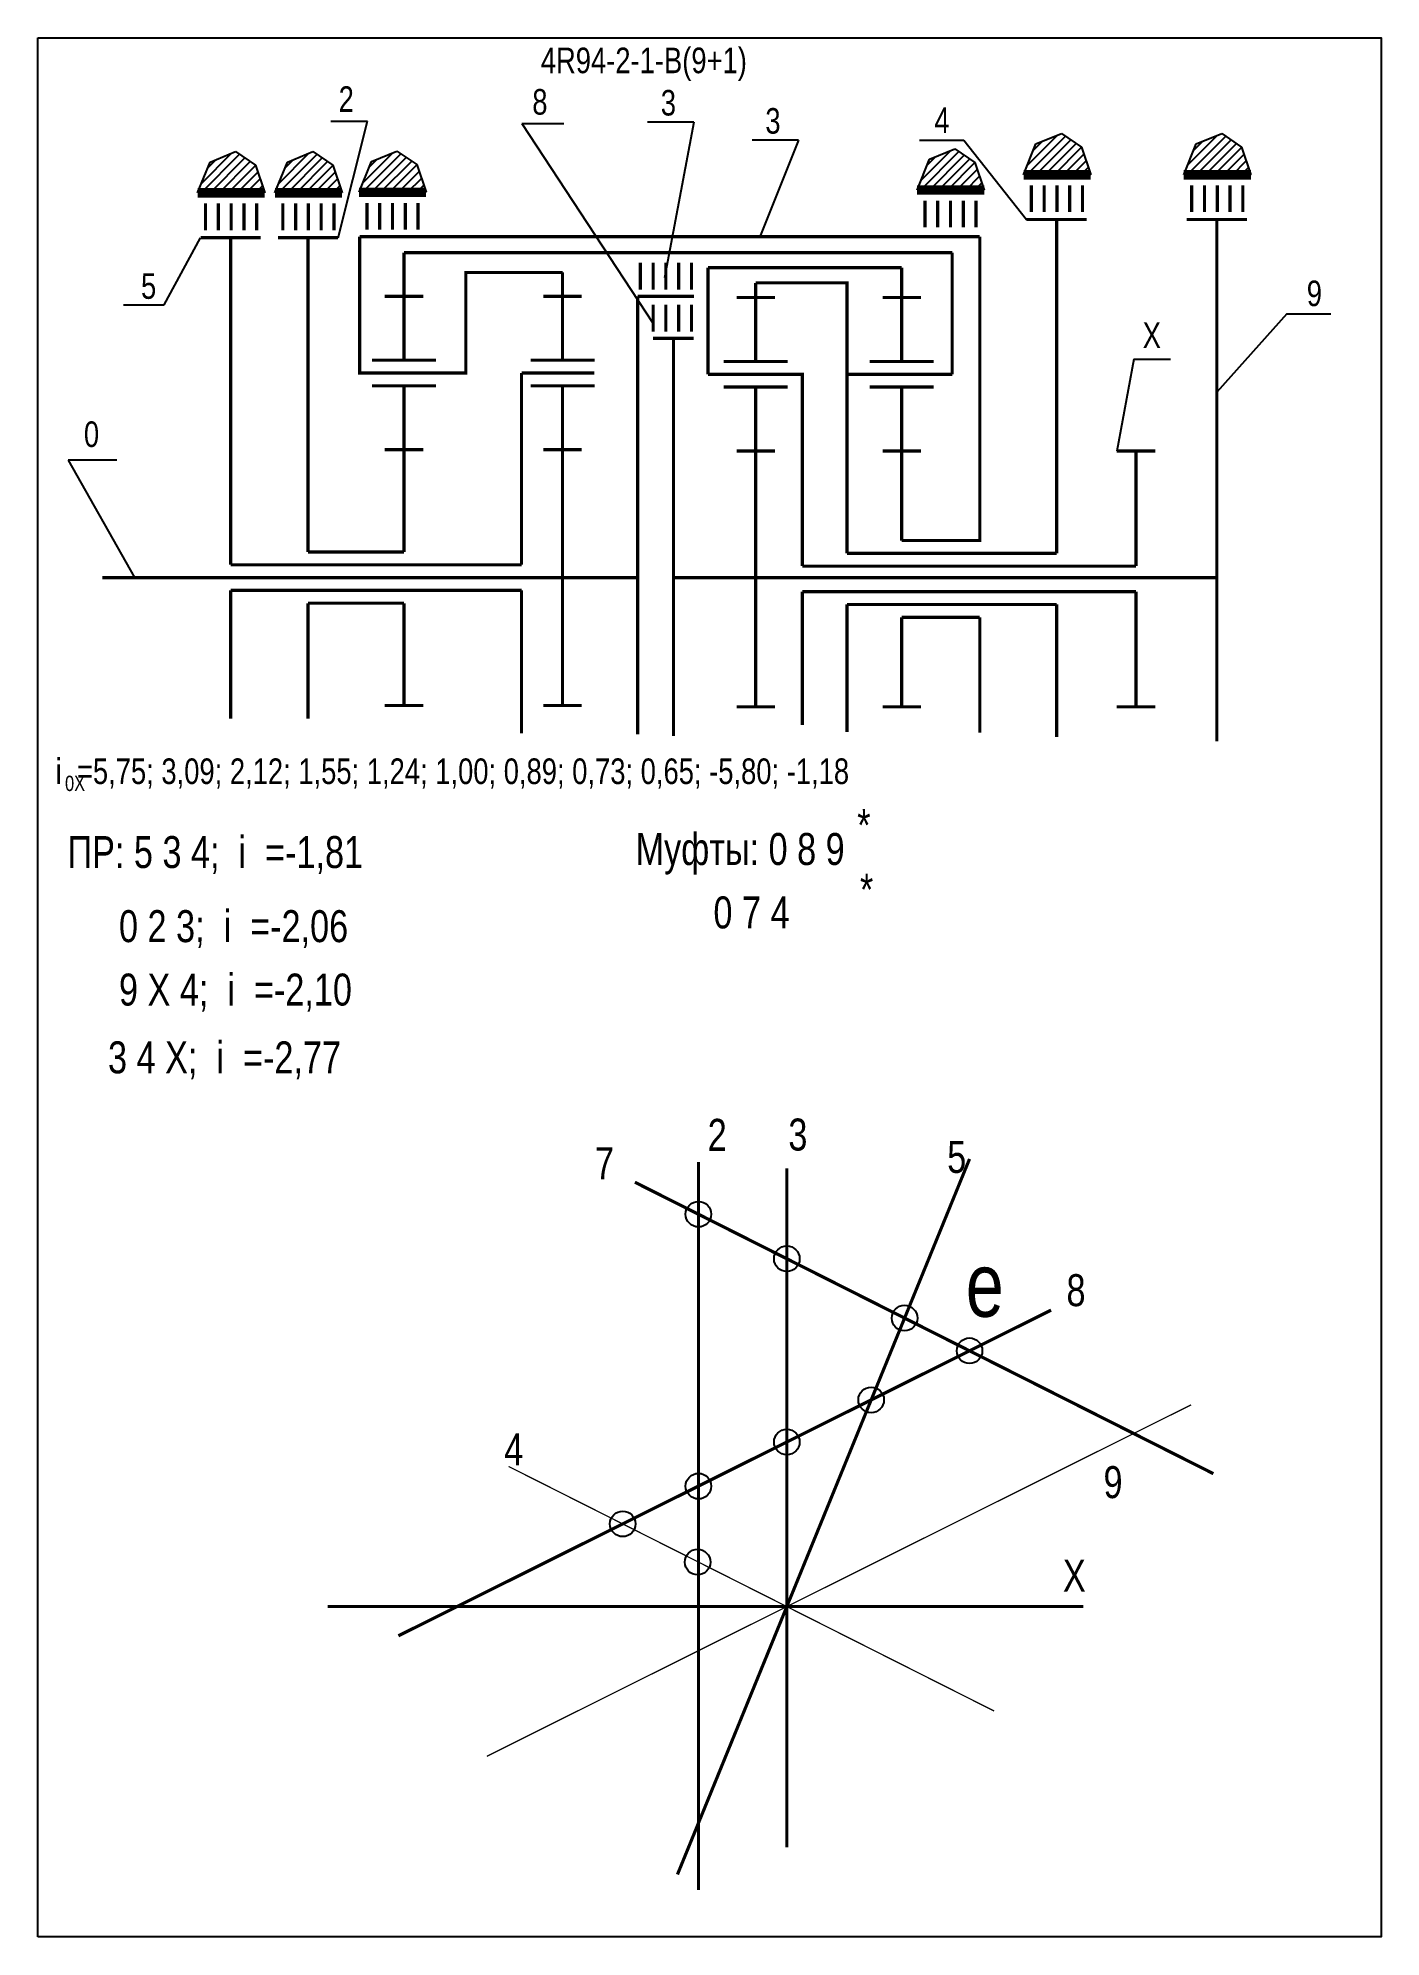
# Model space of a CAD drawing. Extents: x -352 to -142, y 153 to 450.
import ezdxf

# ---------------------------------------------------------------- set-up
doc = ezdxf.new("R2010")
doc.units = 0
doc.header["$LTSCALE"] = 15
doc.layers.get('DEFPOINTS').update_dxf_attribs({"linetype": 'CONTINUOUS'})
doc.layers.add('DIM', color=92, linetype='CONTINUOUS')
doc.layers.add('MAIN', color=5, linetype='CONTINUOUS')
doc.styles.add('AMK', font='amk.shx', dxfattribs={"width": 0.8})

msp = doc.modelspace()

# ---------------------------------------------------------------- hatches: boundary and pattern name
at = {"layer": 'DIM'}
h = msp.add_hatch(dxfattribs=at)
h.set_pattern_fill('_USER', color=0, angle=45, style=0, pattern_type=0)
h.set_pattern_definition([(45, (53.9092, 2.7853), (-0.7071068, 0.7071068), [])])
h.paths.add_polyline_path([(-196.39, 433.3), (-198.33, 428.48), (-187.83, 428.48), (-189.28, 432.81), (-192.4, 434.92)])
h = msp.add_hatch(dxfattribs=at)
h.set_pattern_fill('_USER', color=0, angle=45, style=0, pattern_type=0)
h.set_pattern_definition([(45, (78.9727, 2.7853), (-0.7071068, 0.7071068), [])])
h.paths.add_polyline_path([(-171.32, 433.3), (-173.27, 428.48), (-162.77, 428.48), (-164.22, 432.81), (-167.34, 434.92)])
h = msp.add_hatch(dxfattribs=at)
h.set_pattern_fill('_USER', color=0, angle=45, style=0, pattern_type=0)
h.set_pattern_definition([(45, (-75.2271, -0.0486), (-0.7071068, 0.7071068), [])])
h.paths.add_polyline_path([(-325.52, 430.47), (-327.47, 425.65), (-316.97, 425.65), (-318.42, 429.97), (-321.53, 432.09)])
h = msp.add_hatch(dxfattribs=at)
h.set_pattern_fill('_USER', color=0, angle=45, style=0, pattern_type=0)
h.set_pattern_definition([(45, (-63.1397, -0.0486), (-0.7071068, 0.7071068), [])])
h.paths.add_polyline_path([(-313.44, 430.47), (-315.38, 425.65), (-304.88, 425.65), (-306.33, 429.97), (-309.45, 432.09)])
h = msp.add_hatch(dxfattribs=at)
h.set_pattern_fill('_USER', color=0, angle=45, style=0, pattern_type=0)
h.set_pattern_definition([(45, (-49.9918, 0.0354), (-0.7071068, 0.7071068), [])])
h.paths.add_polyline_path([(-300.29, 430.55), (-302.23, 425.73), (-291.74, 425.73), (-293.18, 430.06), (-296.3, 432.17)])
h = msp.add_hatch(dxfattribs=at)
h.set_pattern_fill('_USER', color=0, angle=45, style=0, pattern_type=0)
h.set_pattern_definition([(45, (37.2591, 0.3873), (-0.7071068, 0.7071068), [])])
h.paths.add_polyline_path([(-213.04, 430.91), (-214.98, 426.09), (-204.48, 426.09), (-205.93, 430.41), (-209.05, 432.52)])

# ---------------------------------------------------------------- linework, layer by layer
at = {"layer": 'DEFPOINTS', "const_width": 0.2}
for points in [[(-192.9, 237.55), (-259.09, 270.91)], [(-296.08, 199.97), (-194.02, 250.91)], [(-282.25, 181.13), (-172.12, 236.1)], [(-202.92, 188.21), (-278.84, 226.46)]]:
    msp.add_lwpolyline(points, dxfattribs=at)
at = {"layer": 'DEFPOINTS', "color": 0, "lineweight": 50, "const_width": 0.5}
msp.add_lwpolyline([(-307.11, 204.55), (-188.97, 204.55)], dxfattribs=at)
at = {"layer": 'DIM', "color": 0}
for p, q in [((-306.63, 436.84), (-300.89, 436.84)), ((-305.5, 418.63), (-300.89, 436.84)), ((-249.86, 436.7), (-257.12, 436.7)), ((-249.86, 436.7), (-254.48, 412.35)), ((-276.79, 436.5), (-270.22, 436.5)), ((-276.79, 436.5), (-256.25, 405.2)), ((-233.52, 433.86), (-240.78, 433.86)), ((-233.52, 433.86), (-239.56, 418.78)), ((-214.58, 433.89), (-207.65, 433.89)), ((-207.65, 433.89), (-197.87, 421.47)), ((-196.39, 433.3), (-192.4, 434.92)), ((-192.4, 434.92), (-189.28, 432.81)), ((-171.32, 433.3), (-167.34, 434.92)), ((-167.34, 434.92), (-164.22, 432.81)), ((-325.52, 430.47), (-321.53, 432.09)), ((-321.53, 432.09), (-318.42, 429.97)), ((-313.44, 430.47), (-309.45, 432.09)), ((-309.45, 432.09), (-306.33, 429.97)), ((-300.29, 430.55), (-296.3, 432.17)), ((-296.3, 432.17), (-293.18, 430.06)), ((-214.98, 426.09), (-213.04, 430.91)), ((-213.04, 430.91), (-209.05, 432.52)), ((-209.05, 432.52), (-205.93, 430.41)), ((-198.33, 428.48), (-196.39, 433.3)), ((-189.28, 432.81), (-187.83, 428.48)), ((-173.27, 428.48), (-171.32, 433.3)), ((-164.22, 432.81), (-162.77, 428.48)), ((-327.47, 425.65), (-325.52, 430.47)), ((-318.42, 429.97), (-316.97, 425.65)), ((-315.38, 425.65), (-313.44, 430.47)), ((-306.33, 429.97), (-304.88, 425.65)), ((-302.23, 425.73), (-300.29, 430.55)), ((-293.18, 430.06), (-291.74, 425.73)), ((-205.93, 430.41), (-204.48, 426.09)), ((-332.69, 408.12), (-327, 418.63)), ((-339.04, 408.12), (-332.69, 408.12)), ((-157.17, 406.73), (-168.1, 394.46)), ((-157.17, 406.73), (-150.26, 406.73)), ((-181.08, 399.65), (-183.74, 385.27)), ((-181.08, 399.65), (-175.36, 399.65)), ((-340.09, 383.83), (-347.69, 383.83)), ((-347.69, 383.83), (-337.33, 365.47))]:
    msp.add_line(p, q, dxfattribs=at)
at = {"layer": 'DIM', "color": 0, "const_width": 0.5}
for points in [[(-322.3, 418.63), (-322.3, 367.47)], [(-310.21, 418.63), (-310.21, 369.47)], [(-299.74, 397.47), (-302.12, 397.47), (-302.12, 418.78)], [(-205.17, 418.78), (-302.12, 418.78)], [(-209.48, 371.27), (-205.17, 371.27), (-205.17, 418.78)], [(-193.16, 369.27), (-193.16, 421.47)], [(-168.1, 339.89), (-168.1, 421.47)], [(-295.2, 416.29), (-209.48, 416.29)], [(-209.48, 416.29), (-209.48, 397.27)], [(-290.2, 397.47), (-285.53, 397.47), (-285.53, 413.19), (-270.41, 413.19)], [(-217.38, 413.96), (-247.66, 413.96)], [(-247.66, 413.96), (-247.66, 397.27)], [(-240.2, 411.57), (-225.94, 411.57), (-225.94, 397.27)], [(-258.67, 409.46), (-258.67, 340.97)], [(-258.67, 409.46), (-249.84, 409.46)], [(-256.25, 402.9), (-249.89, 402.9)], [(-253.07, 402.9), (-253.07, 340.69)], [(-276.82, 397.47), (-276.82, 367.47)], [(-235.73, 397.27), (-232.9, 397.27), (-232.9, 367.27)], [(-225.94, 397.27), (-225.94, 369.27)], [(-217.38, 371.27), (-209.48, 371.27)], [(-295.2, 369.47), (-310.21, 369.47)], [(-225.94, 369.27), (-217.38, 369.27)], [(-217.38, 369.27), (-193.16, 369.27)], [(-342.38, 365.47), (-303.6, 365.47)], [(-276.82, 367.47), (-322.3, 367.47)], [(-303.6, 365.47), (-258.67, 365.47)], [(-253.07, 365.47), (-168.1, 365.47)], [(-232.9, 367.27), (-180.74, 367.27)], [(-276.82, 363.47), (-322.3, 363.47)], [(-322.3, 363.47), (-322.3, 343.39)], [(-276.82, 363.47), (-276.82, 341.13)], [(-232.9, 363.27), (-180.74, 363.27)], [(-232.9, 363.27), (-232.9, 342.44)], [(-295.2, 361.47), (-310.21, 361.47)], [(-310.21, 361.47), (-310.21, 343.39)], [(-225.94, 361.27), (-217.38, 361.27)], [(-225.94, 361.27), (-225.94, 341.35)], [(-217.38, 361.27), (-193.16, 361.27)], [(-217.38, 359.27), (-205.17, 359.27)], [(-205.17, 359.27), (-205.17, 341.22)], [(-193.16, 340.55), (-193.16, 361.27)], [(-206.77, 274.55), (-252.44, 162.65)], [(-249.16, 274.08), (-249.16, 160.24)], [(-235.34, 273.08), (-235.34, 166.87)], [(-259.09, 270.91), (-168.64, 225.33)], [(-194.02, 250.91), (-296.08, 199.97)]]:
    msp.add_lwpolyline(points, dxfattribs=at)
at = {"layer": 'DIM', "color": 0}
for centre in [(-249.16, 265.91), (-235.34, 258.94), (-216.93, 249.66), (-206.77, 244.55), (-222.15, 236.87), (-235.34, 230.28), (-249.16, 223.38), (-261, 217.48), (-249.29, 211.5)]:
    msp.add_circle(centre, 2, dxfattribs=at)
at = {"layer": 'MAIN'}
for points in [[(-352.43, 152.87), (-352.43, 449.87)], [(-352.43, 449.87), (-142.43, 449.87), (-142.43, 152.87), (-352.43, 152.87)]]:
    msp.add_lwpolyline(points, dxfattribs=at)
at = {"layer": 'MAIN', "color": 0}
for points, const_width in [([(-198.33, 428.48), (-187.83, 428.48)], 1.5), ([(-173.27, 428.48), (-162.77, 428.48)], 1.5), ([(-327.47, 425.65), (-316.97, 425.65)], 1.5), ([(-315.38, 425.65), (-304.88, 425.65)], 1.5), ([(-302.23, 425.73), (-291.74, 425.73)], 1.5), ([(-214.98, 426.09), (-204.48, 426.09)], 1.5), ([(-189.1, 426.83), (-189.1, 422.64)], 0.5), ([(-164.03, 426.83), (-164.03, 422.64)], 0.5), ([(-318.23, 424), (-318.23, 419.8)], 0.5), ([(-306.15, 424), (-306.15, 419.8)], 0.5), ([(-293, 424.08), (-293, 419.89)], 0.5), ([(-205.75, 424.44), (-205.75, 420.24)], 0.5), ([(-327, 418.63), (-317.59, 418.63)], 0.5), ([(-314.91, 418.63), (-305.5, 418.63)], 0.5), ([(-197.87, 421.47), (-188.45, 421.47)], 0.5), ([(-172.8, 421.47), (-163.39, 421.47)], 0.5), ([(-295.2, 409.47), (-295.2, 416.29)], 0.5), ([(-270.41, 409.47), (-270.41, 413.19)], 0.5), ([(-250.25, 414.71), (-250.25, 410.51)], 0.5), ([(-217.38, 399.27), (-217.38, 413.96)], 0.5), ([(-240.2, 409.27), (-240.2, 411.57)], 0.5), ([(-295.2, 409.47), (-298.2, 409.47)], 0.5), ([(-295.2, 399.47), (-295.2, 409.47)], 0.5), ([(-295.2, 409.47), (-292.2, 409.47)], 0.5), ([(-270.41, 409.47), (-273.41, 409.47)], 0.5), ([(-270.41, 399.47), (-270.41, 409.47)], 0.5), ([(-270.41, 409.47), (-267.41, 409.47)], 0.5), ([(-250.25, 408.15), (-250.25, 403.95)], 0.5), ([(-240.2, 409.27), (-243.2, 409.27)], 0.5), ([(-240.2, 399.27), (-240.2, 409.27)], 0.5), ([(-240.2, 409.27), (-237.2, 409.27)], 0.5), ([(-217.38, 409.27), (-220.38, 409.27)], 0.5), ([(-217.38, 409.27), (-214.38, 409.27)], 0.5), ([(-295.2, 395.47), (-300.2, 395.47)], 0.5), ([(-290.2, 397.47), (-299.74, 397.47)], 0.5), ([(-295.2, 385.47), (-295.2, 395.47), (-290.2, 395.47)], 0.5), ([(-265.43, 397.47), (-276.82, 397.47)], 0.5), ([(-270.41, 395.47), (-275.41, 395.47)], 0.5), ([(-270.41, 385.47), (-270.41, 395.47), (-265.41, 395.47)], 0.5), ([(-235.73, 397.27), (-247.66, 397.27)], 0.5), ([(-240.2, 395.27), (-245.2, 395.27)], 0.5), ([(-240.2, 385.27), (-240.2, 395.27), (-235.2, 395.27)], 0.5), ([(-209.48, 397.27), (-225.94, 397.27)], 0.5), ([(-217.38, 395.27), (-222.38, 395.27)], 0.5), ([(-217.38, 385.27), (-217.38, 395.27), (-212.38, 395.27)], 0.5), ([(-295.2, 385.47), (-298.2, 385.47)], 0.5), ([(-295.2, 369.47), (-295.2, 385.47)], 0.5), ([(-295.2, 385.47), (-292.2, 385.47)], 0.5), ([(-270.41, 385.47), (-273.41, 385.47)], 0.5), ([(-270.41, 365.47), (-270.41, 385.47)], 0.5), ([(-270.41, 385.47), (-267.41, 385.47)], 0.5), ([(-240.2, 385.27), (-243.2, 385.27)], 0.5), ([(-240.2, 365.47), (-240.2, 385.27)], 0.5), ([(-240.2, 385.27), (-237.2, 385.27)], 0.5), ([(-217.38, 385.27), (-220.38, 385.27)], 0.5), ([(-217.38, 371.27), (-217.38, 385.27)], 0.5), ([(-217.38, 385.27), (-214.38, 385.27)], 0.5), ([(-180.74, 385.27), (-183.74, 385.27)], 0.5), ([(-180.74, 367.27), (-180.74, 385.27)], 0.5), ([(-180.74, 385.27), (-177.74, 385.27)], 0.5), ([(-270.41, 365.47), (-270.41, 345.47)], 0.5), ([(-240.2, 365.47), (-240.2, 345.27)], 0.5), ([(-180.74, 363.27), (-180.74, 345.27)], 0.5), ([(-295.2, 361.47), (-295.2, 345.47)], 0.5), ([(-217.38, 359.27), (-217.38, 345.27)], 0.5), ([(-295.2, 345.47), (-298.2, 345.47)], 0.5), ([(-295.2, 345.47), (-292.2, 345.47)], 0.5), ([(-270.41, 345.47), (-273.41, 345.47)], 0.5), ([(-270.41, 345.47), (-267.41, 345.47)], 0.5), ([(-240.2, 345.27), (-243.2, 345.27)], 0.5), ([(-240.2, 345.27), (-237.2, 345.27)], 0.5), ([(-217.38, 345.27), (-220.38, 345.27)], 0.5), ([(-217.38, 345.27), (-214.38, 345.27)], 0.5), ([(-180.74, 345.27), (-183.74, 345.27)], 0.5), ([(-180.74, 345.27), (-177.74, 345.27)], 0.5)]:
    msp.add_lwpolyline(points, dxfattribs=dict(at, const_width=const_width))
for points in [[(-197.1, 426.83, 0.5, 0.5, 0), (-197.1, 422.64, 0.5, 0.5, 0)], [(-195.1, 426.83, 0.5, 0.5, 0), (-195.1, 422.64, 0.5, 0.5, 0)], [(-193.1, 426.83, 0.5, 0.5, 0), (-193.1, 422.64, 0.5, 0.5, 0)], [(-191.1, 426.83, 0.5, 0.5, 0), (-191.1, 422.64, 0.5, 0.5, 0)], [(-172.03, 426.83, 0.5, 0.5, 0), (-172.03, 422.64, 0.5, 0.5, 0)], [(-170.03, 426.83, 0.5, 0.5, 0), (-170.03, 422.64, 0.5, 0.5, 0)], [(-168.03, 426.83, 0.5, 0.5, 0), (-168.03, 422.64, 0.5, 0.5, 0)], [(-166.03, 426.83, 0.5, 0.5, 0), (-166.03, 422.64, 0.5, 0.5, 0)], [(-326.23, 424, 0.5, 0.5, 0), (-326.23, 419.8, 0.5, 0.5, 0)], [(-324.23, 424, 0.5, 0.5, 0), (-324.23, 419.8, 0.5, 0.5, 0)], [(-322.23, 424, 0.5, 0.5, 0), (-322.23, 419.8, 0.5, 0.5, 0)], [(-320.23, 424, 0.5, 0.5, 0), (-320.23, 419.8, 0.5, 0.5, 0)], [(-314.15, 424, 0.5, 0.5, 0), (-314.15, 419.8, 0.5, 0.5, 0)], [(-312.15, 424, 0.5, 0.5, 0), (-312.15, 419.8, 0.5, 0.5, 0)], [(-310.15, 424, 0.5, 0.5, 0), (-310.15, 419.8, 0.5, 0.5, 0)], [(-308.15, 424, 0.5, 0.5, 0), (-308.15, 419.8, 0.5, 0.5, 0)], [(-301, 424.08, 0.5, 0.5, 0), (-301, 419.89, 0.5, 0.5, 0)], [(-299, 424.08, 0.5, 0.5, 0), (-299, 419.89, 0.5, 0.5, 0)], [(-297, 424.08, 0.5, 0.5, 0), (-297, 419.89, 0.5, 0.5, 0)], [(-295, 424.08, 0.5, 0.5, 0), (-295, 419.89, 0.5, 0.5, 0)], [(-213.75, 424.44, 0.5, 0.5, 0), (-213.75, 420.24, 0.5, 0.5, 0)], [(-211.75, 424.44, 0.5, 0.5, 0), (-211.75, 420.24, 0.5, 0.5, 0)], [(-209.75, 424.44, 0.5, 0.5, 0), (-209.75, 420.24, 0.5, 0.5, 0)], [(-207.75, 424.44, 0.5, 0.5, 0), (-207.75, 420.24, 0.5, 0.5, 0)], [(-258.25, 414.71, 0.5, 0.5, 0), (-258.25, 410.51, 0.5, 0.5, 0)], [(-256.25, 414.71, 0.5, 0.5, 0), (-256.25, 410.51, 0.5, 0.5, 0)], [(-254.25, 414.71, 0.5, 0.5, 0), (-254.25, 410.51, 0.5, 0.5, 0)], [(-252.25, 414.71, 0.5, 0.5, 0), (-252.25, 410.51, 0.5, 0.5, 0)], [(-256.25, 408.15, 0.5, 0.5, 0), (-256.25, 403.95, 0.5, 0.5, 0)], [(-254.25, 408.15, 0.5, 0.5, 0), (-254.25, 403.95, 0.5, 0.5, 0)], [(-252.25, 408.15, 0.5, 0.5, 0), (-252.25, 403.95, 0.5, 0.5, 0)], [(-290.2, 399.47, 0.5, 0.5, 0), (-300.2, 399.47, 0.5, 0.5, 0)], [(-265.41, 399.47, 0.5, 0.5, 0), (-275.41, 399.47, 0.5, 0.5, 0)], [(-235.2, 399.27, 0.5, 0.5, 0), (-245.2, 399.27, 0.5, 0.5, 0)], [(-212.38, 399.27, 0.5, 0.5, 0), (-222.38, 399.27, 0.5, 0.5, 0)]]:
    msp.add_lwpolyline(points, format="xyseb", dxfattribs=at)

# ---------------------------------------------------------------- texts
at = {"layer": 'DIM', "color": 0, "style": 'AMK', "width": 0.8}
for s, height, p in [('4R94-2-1-B(9+1)', 4, (-273.81, 444.36)), ('2', 4, (-305.42, 438.31)), ('8', 4, (-275.14, 437.88)), ('3', 4, (-255.05, 437.74)), ('3', 4, (-238.7, 434.9)), ('4', 4, (-212.27, 435)), ('5', 4, (-336.32, 409.07)), ('9', 4, (-154.04, 407.93)), ('X', 4, (-179.7, 401.37)), ('0', 4, (-345.25, 385.9)), ('i  =5,75; 3,09; 2,12; 1,55; 1,24; 1,00; 0,89; 0,73; 0,65; -5,80; -1,18 ', 4, (-349.67, 333.19)), ('0X', 2.4, (-348.2, 332.09)), ('*', 5, (-224.33, 324.26)), (' ПР: 5 3 4;  i  =-1,81', 5, (-349.3, 320.05)), ('Муфты: 0 8 9', 5, (-258.99, 320.53)), ('*', 5, (-223.9, 314.18)), ('       0 7 4', 5, (-257.22, 310.61)), ('    0 2 3;  i  =-2,06', 5, (-345.71, 308.46)), ('    9 X 4;  i  =-2,10', 5, (-345.71, 298.54)), ('     3 4 X;  i  =-2,77', 5, (-348.91, 287.94)), ('2', 5, (-247.71, 275.82)), ('3', 5, (-235.1, 275.87)), ('7', 5, (-265.34, 271.39)), ('5', 5, (-210.26, 272.37)), ('e', 10, (-207.36, 249.87)), ('8', 5, (-191.61, 251.53)), ('4', 5, (-279.53, 226.64)), ('9', 5, (-185.82, 221.51)), ('X', 5, (-192.17, 206.87))]:
    msp.add_text(s, height=height, dxfattribs=at).set_placement(p)

doc.saveas('drawing.dxf')
